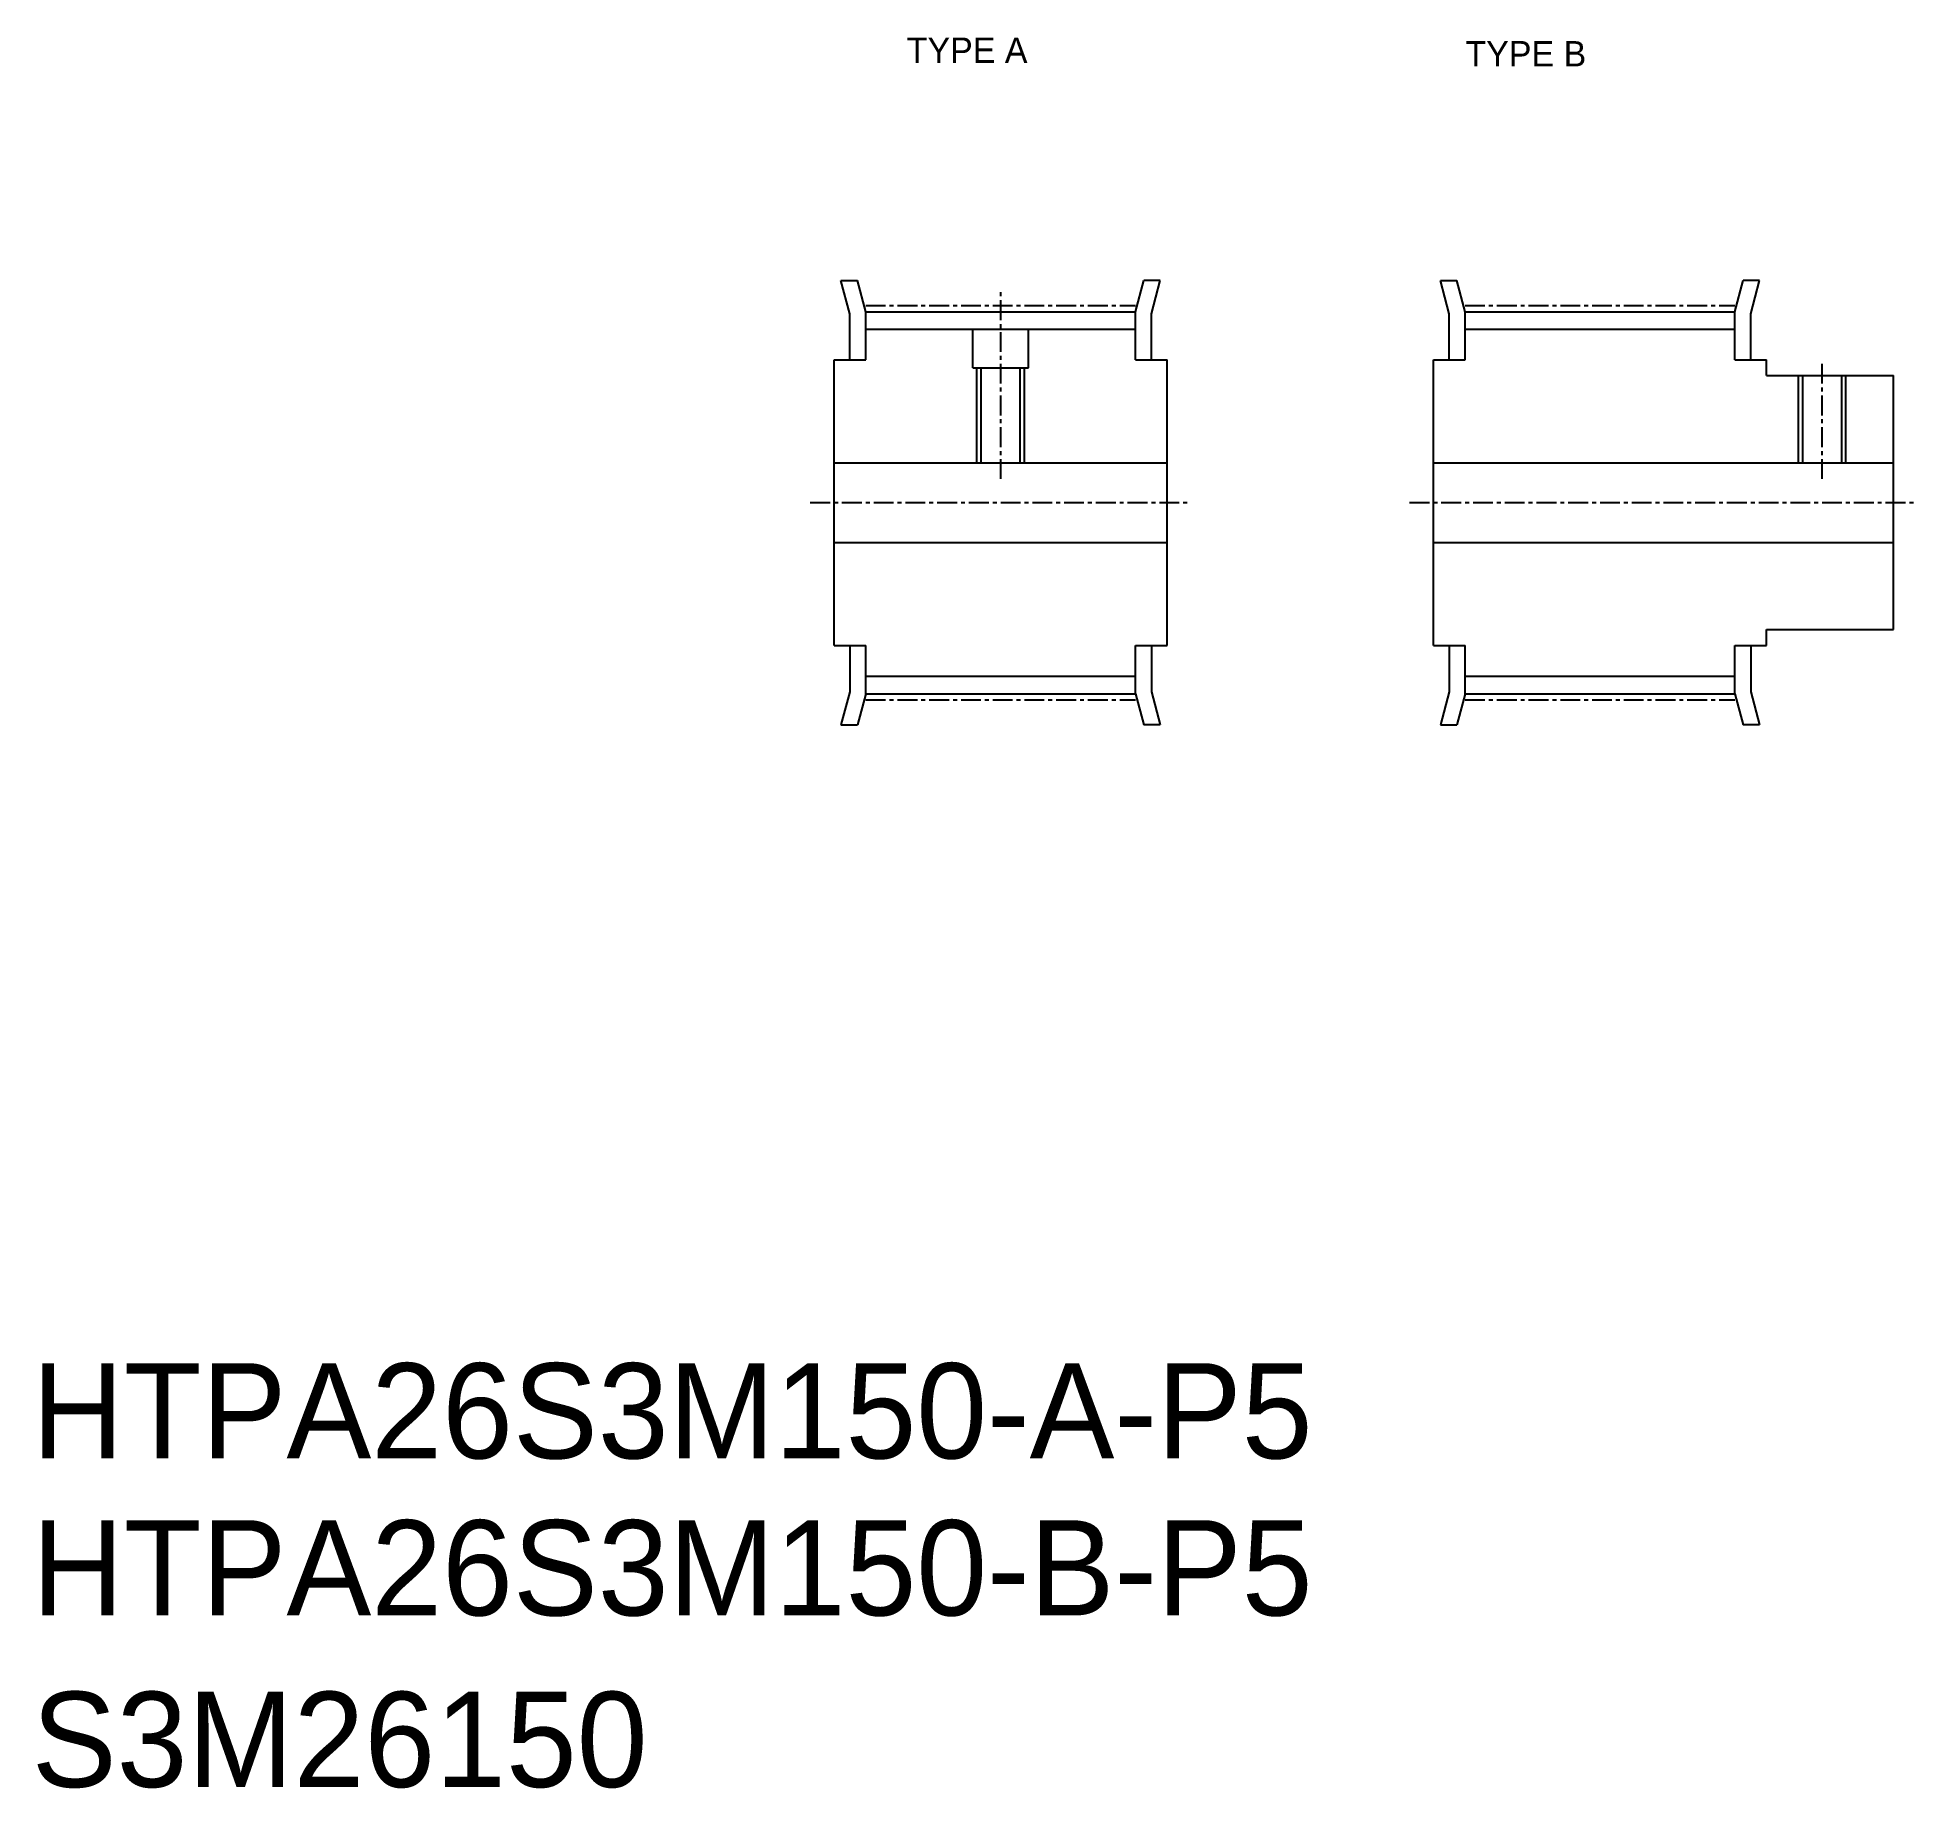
# Model space of a CAD drawing. Extents: x -286 to -167, y -61 to 49.
import ezdxf

# ---------------------------------------------------------------- set-up
doc = ezdxf.new("R2010")
doc.units = 0
doc.linetypes.add('CENTER', pattern=[2, 1.25, -0.25, 0.25, -0.25])
doc.linetypes.add('DASHED', pattern=[19.05, 12.7, -6.35])
doc.layers.get('0').update_dxf_attribs({"linetype": 'CONTINUOUS'})
doc.layers.add('CENTER', color=1, linetype='CENTER')

msp = doc.modelspace()

# ---------------------------------------------------------------- linework, layer by layer
for p, q in [((-234.43, 32), (-235, 34.1)), ((-235, 34.1), (-233.96, 34.1)), ((-233.43, 32.13), (-233.96, 34.1)), ((-216.43, 32.13), (-215.91, 34.1)), ((-214.87, 34.1), (-215.91, 34.1)), ((-215.43, 32), (-214.87, 34.1)), ((-196.66, 32), (-197.22, 34.1)), ((-197.22, 34.1), (-196.18, 34.1)), ((-195.66, 32.13), (-196.18, 34.1)), ((-178.66, 32.13), (-178.13, 34.1)), ((-177.1, 34.1), (-178.13, 34.1)), ((-177.66, 32), (-177.1, 34.1)), ((-234.43, 29.1), (-234.43, 32)), ((-233.43, 32.13), (-216.43, 32.13)), ((-233.43, 29.1), (-233.43, 32.13)), ((-216.43, 29.1), (-216.43, 32.13)), ((-215.43, 29.1), (-215.43, 32)), ((-196.66, 29.1), (-196.66, 32)), ((-195.66, 32.13), (-178.66, 32.13)), ((-195.66, 29.1), (-195.66, 32.13)), ((-178.66, 29.1), (-178.66, 32.13)), ((-177.66, 29.1), (-177.66, 32)), ((-233.43, 31.02), (-216.43, 31.02)), ((-195.66, 31.02), (-178.66, 31.02)), ((-235.43, 11.1), (-235.43, 29.1)), ((-235.43, 29.1), (-233.43, 29.1)), ((-216.43, 29.1), (-214.43, 29.1)), ((-214.43, 11.1), (-214.43, 29.1)), ((-197.66, 11.1), (-197.66, 29.1)), ((-197.66, 29.1), (-195.66, 29.1)), ((-178.66, 29.1), (-176.66, 29.1)), ((-176.66, 28.1), (-176.66, 29.1)), ((-176.66, 28.1), (-168.66, 28.1)), ((-168.66, 12.1), (-168.66, 28.1)), ((-235.43, 22.6), (-214.43, 22.6)), ((-197.66, 22.6), (-168.66, 22.6)), ((-214.43, 20.1), (-214.43, 20.1)), ((-235.43, 17.6), (-214.43, 17.6)), ((-197.66, 17.6), (-168.66, 17.6)), ((-214.43, 15.6), (-214.43, 15.6)), ((-176.66, 12.1), (-168.66, 12.1)), ((-176.66, 11.1), (-176.66, 12.1)), ((-235.43, 11.1), (-233.43, 11.1)), ((-234.43, 11.1), (-234.43, 8.19)), ((-233.43, 8.06), (-233.43, 11.1)), ((-216.43, 11.1), (-214.43, 11.1)), ((-216.43, 8.06), (-216.43, 11.1)), ((-215.43, 11.1), (-215.43, 8.19)), ((-197.66, 11.1), (-195.66, 11.1)), ((-196.66, 11.1), (-196.66, 8.19)), ((-195.66, 8.06), (-195.66, 11.1)), ((-178.66, 8.06), (-178.66, 11.1)), ((-178.66, 11.1), (-176.66, 11.1)), ((-177.66, 11.1), (-177.66, 8.19)), ((-233.43, 9.17), (-216.43, 9.17)), ((-195.66, 9.17), (-178.66, 9.17)), ((-234.43, 8.19), (-235, 6.1)), ((-233.43, 8.06), (-233.96, 6.1)), ((-233.43, 8.06), (-216.43, 8.06)), ((-216.43, 8.06), (-215.91, 6.1)), ((-215.43, 8.19), (-214.87, 6.1)), ((-196.66, 8.19), (-197.22, 6.1)), ((-195.66, 8.06), (-196.18, 6.1)), ((-195.66, 8.06), (-178.66, 8.06)), ((-178.66, 8.06), (-178.13, 6.1)), ((-177.66, 8.19), (-177.1, 6.1)), ((-235, 6.1), (-233.96, 6.1)), ((-214.87, 6.1), (-215.91, 6.1)), ((-197.22, 6.1), (-196.18, 6.1)), ((-177.1, 6.1), (-178.13, 6.1))]:
    msp.add_line(p, q)
at = {"color": 3, "linetype": 'DASHED'}
for p, q in [((-226.68, 28.6), (-226.68, 31.02)), ((-223.18, 28.6), (-223.18, 31.02)), ((-226.68, 28.6), (-223.18, 28.6)), ((-226.43, 22.6), (-226.43, 28.6)), ((-226.16, 22.6), (-226.16, 28.6)), ((-223.71, 22.6), (-223.71, 28.6)), ((-223.43, 22.6), (-223.43, 28.6)), ((-174.66, 22.6), (-174.66, 28.1)), ((-174.38, 22.6), (-174.38, 28.1)), ((-171.93, 22.6), (-171.93, 28.1)), ((-171.66, 22.6), (-171.66, 28.1))]:
    msp.add_line(p, q, dxfattribs=at)
at = {"layer": 'CENTER', "color": 1, "linetype": 'CENTER'}
for p, q in [((-224.93, 21.6), (-224.93, 33.51)), ((-233.43, 32.51), (-216.43, 32.51)), ((-195.66, 32.51), (-178.66, 32.51)), ((-173.16, 21.6), (-173.16, 29.1)), ((-236.93, 20.1), (-212.93, 20.1)), ((-199.16, 20.1), (-167.16, 20.1)), ((-233.43, 7.68), (-216.43, 7.68)), ((-195.66, 7.68), (-178.66, 7.68))]:
    msp.add_line(p, q, dxfattribs=at)

# ---------------------------------------------------------------- texts
for s, p in [('TYPE A', (-230.85, 47.8)), ('TYPE B', (-195.64, 47.58))]:
    msp.add_text(s, height=1.6).set_placement(p)
at = {"color": 7, "linetype": 'CONTINUOUS'}
for s, p in [('HTPA26S3M150-A-P5', (-285.99, -40.11)), ('HTPA26S3M150-B-P5', (-285.99, -50)), ('S3M26150', (-285.99, -60.81))]:
    msp.add_text(s, height=6, dxfattribs=at).set_placement(p)

doc.saveas('drawing.dxf')
